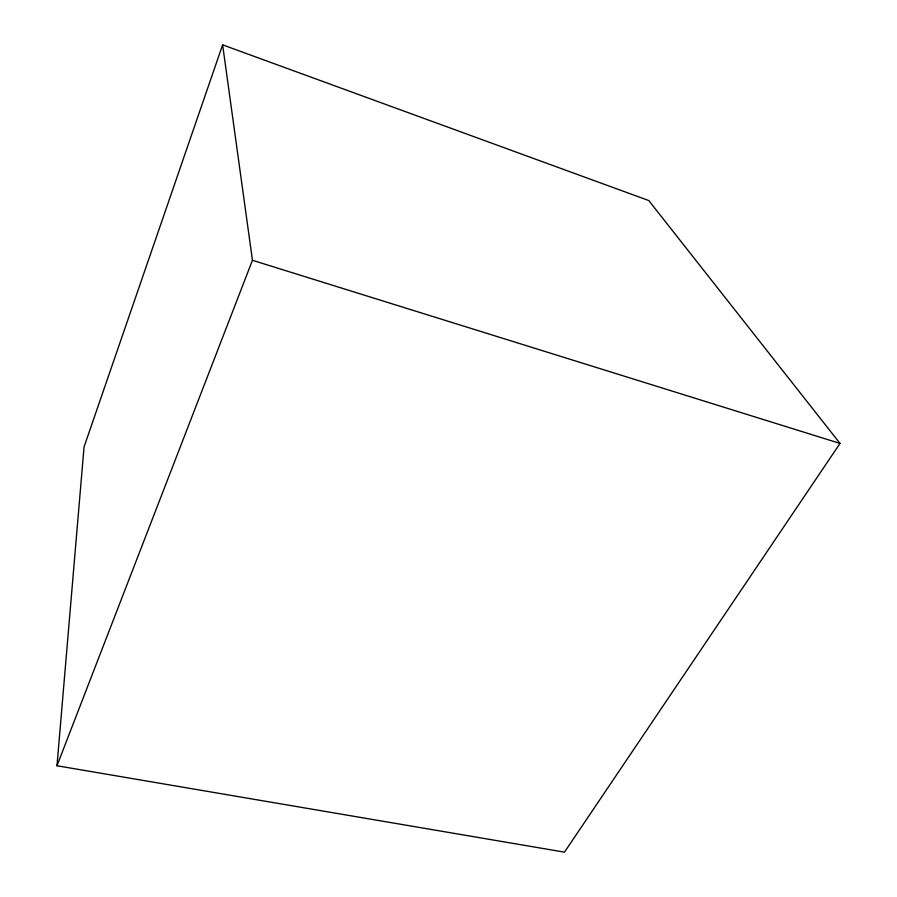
<?xml version="1.0" encoding="UTF-8"?>
<svg xmlns="http://www.w3.org/2000/svg" width="897" height="897" viewBox="0 0 897 897"><rect width="100%" height="100%" fill="white"/><g stroke="black" fill="none" stroke-linecap="round" stroke-linejoin="round"><path stroke-width="1.35" d="M56.982 765.758L84.049 446.953L222.624 44.85L648.766 200.547L840.018 443.421L564.471 852.15L56.982 765.758L252.449 260.287L222.624 44.85M252.449 260.287L840.018 443.421"/></g></svg>
